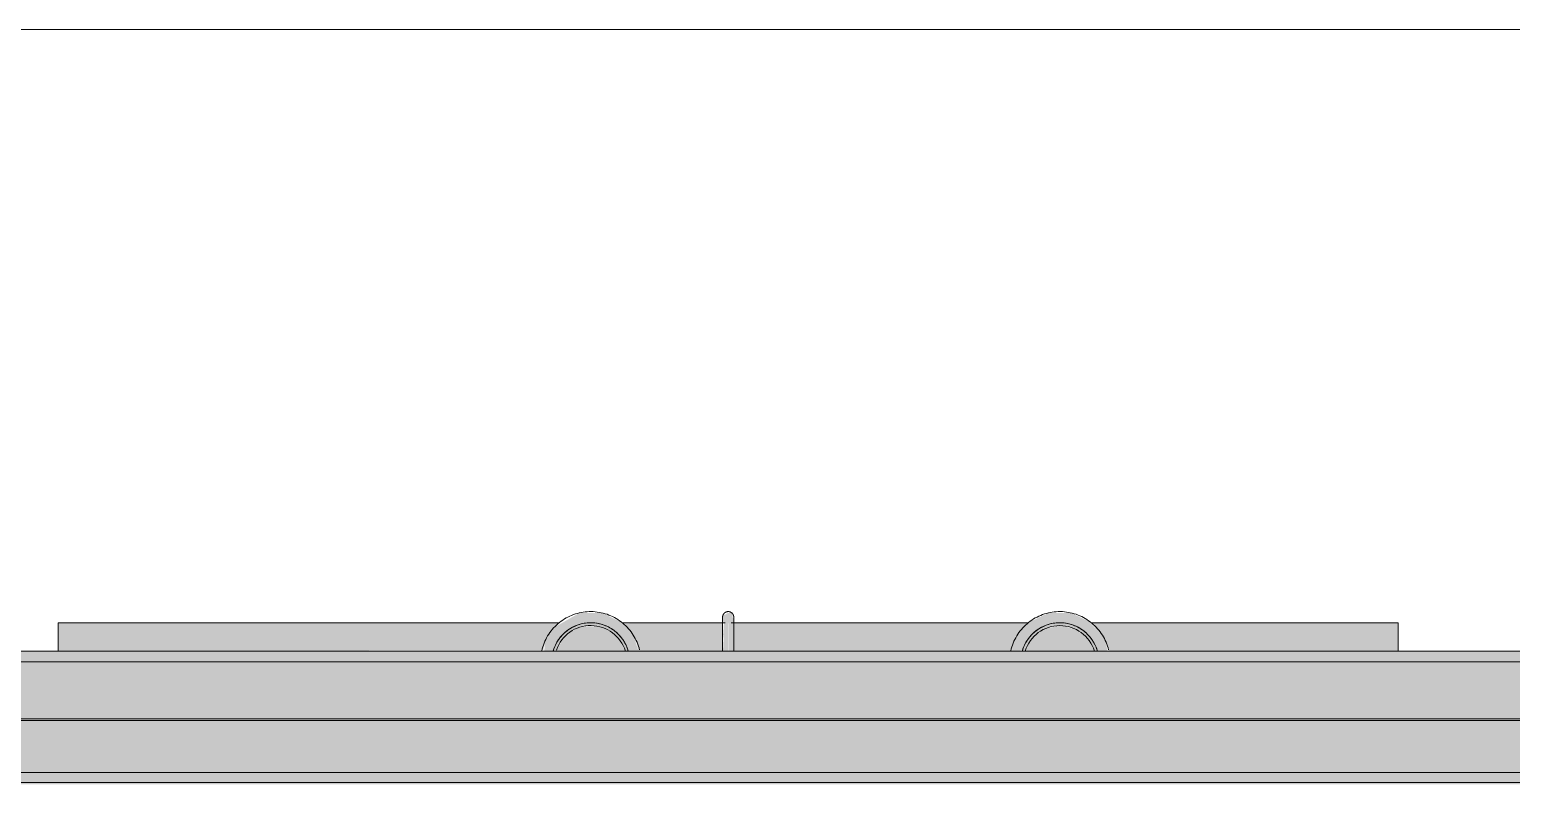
# Model space of a CAD drawing. Header units: inches. Extents: x 20426 to 92531, y -195 to 750.
# Drawn here: x 26827.8 to 26894.2, y 286.8 to 320.5 of the extents above; entities that cross this region are included whole.
import ezdxf

# ---------------------------------------------------------------- set-up
doc = ezdxf.new("R2010")
doc.units = ezdxf.units.IN
doc.header["$MEASUREMENT"] = 0
doc.layers.add('Q-SPCQ', color=91, linetype='Continuous', lineweight=9)
doc.layers.add('S-BEAM', color=12, linetype='Continuous', lineweight=9)

# ---------------------------------------------------------------- blocks, each defined once
blk = doc.blocks.new('Girt_Z - 8_D-915553-Elevation - South')
at = {"layer": 'S-BEAM'}
h = blk.add_hatch(color=256, dxfattribs=at)
h.paths.add_polyline_path([(26225.608, 292.25), (26260.89, 292.25), (26260.89, 292.732), (22796.272, 292.732), (22796.272, 292.25), (26087.376, 292.25)], flags=0)
h.paths.add_polyline_path([(22792.65, 292.25), (22792.65, 292.732), (22792.15, 292.732), (22792.15, 292.25)], flags=0)
h = blk.add_hatch(color=256, dxfattribs=at)
h.paths.add_polyline_path([(26260.89, 289.883), (26260.89, 292.25), (22796.272, 292.25), (22796.272, 289.883), (26225.608, 289.883)], flags=0)
h.paths.add_polyline_path([(22792.65, 289.883), (22792.65, 292.25), (22792.15, 292.25), (22792.15, 289.883)], flags=0)
h = blk.add_hatch(color=256, dxfattribs=at)
h.paths.add_polyline_path([(26225.608, 289.695), (26260.89, 289.72), (26260.89, 289.883), (22796.272, 289.883), (22796.272, 289.695), (26087.376, 289.695)], flags=0)
h.paths.add_polyline_path([(22792.15, 289.695), (22792.65, 289.72), (22792.65, 289.883), (22792.15, 289.883), (22792.15, 289.72)], flags=0)
h = blk.add_hatch(color=256, dxfattribs=at)
h.paths.add_polyline_path([(24739.614, 289.62), (26260.89, 289.658), (26260.89, 289.695), (22796.272, 289.658), (22796.272, 289.62), (24730.975, 289.62)], flags=0)
h.paths.add_polyline_path([(22792.65, 289.62), (22792.65, 289.695), (22792.15, 289.658), (22792.15, 289.62)], flags=0)
h = blk.add_hatch(color=256, dxfattribs=at)
h.paths.add_polyline_path([(26225.608, 287.301), (26260.89, 287.301), (26260.89, 289.62), (22796.272, 289.62), (22796.272, 287.301), (26087.376, 287.301)], flags=0)
h.paths.add_polyline_path([(22792.65, 287.301), (22792.65, 289.62), (22792.15, 289.62), (22792.15, 287.301)], flags=0)
h = blk.add_hatch(color=256, dxfattribs=at)
h.paths.add_polyline_path([(26260.89, 286.852), (26260.89, 287.301), (22796.272, 287.301), (22796.272, 286.852), (26225.608, 286.852)], flags=0)
h.paths.add_polyline_path([(22792.15, 286.852), (22792.65, 286.852), (22792.65, 287.301), (22792.15, 287.301)], flags=0)
h = blk.add_hatch(color=256, dxfattribs=at)
h.paths.add_polyline_path([(26260.89, 286.768), (26260.89, 286.852), (22796.272, 286.852), (22796.272, 286.768), (26225.608, 286.768)], flags=0)
h.paths.add_polyline_path([(22792.65, 286.768), (22792.65, 286.852), (22792.15, 286.852), (22792.15, 286.768)], flags=0)
for p, q in [((22796.272, 292.732), (26260.89, 292.732)), ((22796.272, 292.25), (26260.89, 292.25)), ((22796.272, 289.695), (26260.89, 289.695)), ((22796.272, 289.62), (26260.89, 289.62)), ((22796.272, 287.301), (26260.89, 287.301)), ((22796.272, 286.852), (26260.89, 286.852))]:
    blk.add_line(p, q, dxfattribs=at)
blk = doc.blocks.new('Basketball_Backstop-Performance_Sports_Systems-3103-Ceiling_Hung - 27_-0_ to 27_-11 7_8_-706978-Elevation - South')
at = {"layer": 'Q-SPCQ'}
for points in [[(24911.751, 292.732), (24911.751, 292.733), (24911.565, 293.318), (24911.015, 294.009), (24910.112, 294.444), (24909.354, 294.444), (24909.111, 294.444), (24908.085, 293.853), (24907.584, 293.226), (24907.531, 292.732), (24907.935, 292.735), (24908.204, 293.266), (24908.463, 293.555), (24908.889, 293.829), (24909.354, 293.966), (24909.612, 294), (24910.237, 293.869), (24910.663, 293.63), (24910.941, 293.367), (24911.19, 292.974), (24911.302, 292.732), (24911.737, 292.732)], [(24908.049, 292.732), (24908.085, 292.773), (24908.204, 293.062), (24908.463, 293.399), (24908.799, 293.657), (24909.191, 293.82), (24909.612, 293.875), (24910.032, 293.82), (24910.424, 293.657), (24910.761, 293.399), (24911.019, 293.062), (24911.174, 292.732), (24911.29, 292.732), (24911.127, 293.125), (24910.849, 293.487), (24910.487, 293.766), (24910.065, 293.94), (24909.612, 294), (24909.159, 293.94), (24908.737, 293.766), (24908.374, 293.487), (24908.085, 293.097), (24907.933, 292.732)], [(24932.751, 292.732), (24932.751, 292.733), (24932.639, 293.226), (24931.945, 294.043), (24931.112, 294.444), (24930.111, 294.444), (24929.209, 294.009), (24928.584, 293.226), (24928.487, 292.732), (24928.947, 292.766), (24929.204, 293.266), (24929.464, 293.556), (24929.799, 293.791), (24930.36, 293.967), (24930.813, 293.973), (24931.261, 293.859), (24931.642, 293.646), (24931.917, 293.399), (24932.181, 292.994), (24932.302, 292.732), (24932.737, 292.732)], [(24932.174, 292.732), (24932.29, 292.732), (24932.127, 293.125), (24931.849, 293.487), (24931.487, 293.766), (24931.065, 293.94), (24930.612, 294), (24930.159, 293.94), (24929.683, 293.725), (24929.374, 293.487), (24929.096, 293.125), (24928.933, 292.732), (24929.068, 292.732), (24929.204, 293.062), (24929.463, 293.399), (24929.799, 293.657), (24930.191, 293.82), (24930.612, 293.875), (24931.032, 293.82), (24931.424, 293.657), (24931.761, 293.399), (24932.019, 293.062), (24932.156, 292.732)]]:
    blk.add_hatch(color=256, dxfattribs=at).paths.add_polyline_path(points, flags=0)
at = {"layer": 'Q-SPCQ', "flags": 128}
for points in [[(24911.797, 292.785), (24911.774, 292.872), (24911.747, 292.958), (24911.717, 293.043), (24911.684, 293.126), (24911.647, 293.208), (24911.607, 293.289), (24911.564, 293.368), (24911.518, 293.445), (24911.469, 293.52), (24911.416, 293.594), (24911.361, 293.665), (24911.303, 293.734), (24911.243, 293.8), (24911.179, 293.864), (24911.113, 293.925), (24911.045, 293.984), (24910.975, 294.04), (24910.902, 294.093), (24910.827, 294.143), (24910.751, 294.19), (24910.672, 294.234), (24910.592, 294.275), (24910.51, 294.313), (24910.427, 294.347), (24910.342, 294.378), (24910.257, 294.406), (24910.17, 294.43), (24910.082, 294.45), (24909.994, 294.467), (24909.905, 294.481), (24909.816, 294.491), (24909.726, 294.497), (24909.636, 294.5), (24909.546, 294.499), (24909.456, 294.495), (24909.366, 294.487), (24909.277, 294.475), (24909.188, 294.46), (24909.1, 294.441), (24909.013, 294.419), (24908.927, 294.393), (24908.842, 294.364), (24908.758, 294.332), (24908.675, 294.296), (24908.594, 294.257), (24908.515, 294.215), (24908.437, 294.169), (24908.361, 294.121), (24908.288, 294.069), (24908.216, 294.015), (24908.146, 293.957), (24908.079, 293.898), (24908.015, 293.835), (24907.953, 293.77), (24907.893, 293.702), (24907.836, 293.632), (24907.783, 293.56), (24907.732, 293.486), (24907.684, 293.41), (24907.639, 293.332), (24907.597, 293.252), (24907.559, 293.171), (24907.523, 293.088), (24907.492, 293.004), (24907.463, 292.918), (24907.438, 292.832), (24907.417, 292.745)], [(24908.444, 293.553), (24908.497, 293.599), (24908.551, 293.642), (24908.608, 293.684), (24908.666, 293.723), (24908.726, 293.759), (24908.787, 293.793), (24908.849, 293.825), (24908.913, 293.854), (24908.978, 293.881), (24909.043, 293.905), (24909.11, 293.927), (24909.177, 293.945), (24909.245, 293.961), (24909.314, 293.975), (24909.383, 293.985), (24909.453, 293.993), (24909.523, 293.998), (24909.593, 294), (24909.663, 293.999), (24909.733, 293.996), (24909.802, 293.99), (24909.872, 293.981), (24909.941, 293.969), (24910.009, 293.954), (24910.077, 293.937), (24910.144, 293.917), (24910.21, 293.894), (24910.276, 293.869), (24910.34, 293.841), (24910.403, 293.811), (24910.465, 293.778), (24910.525, 293.743), (24910.584, 293.705), (24910.642, 293.665), (24910.697, 293.623), (24910.751, 293.578), (24910.804, 293.531)], [(24932.797, 292.785), (24932.774, 292.872), (24932.747, 292.958), (24932.717, 293.043), (24932.684, 293.126), (24932.647, 293.208), (24932.607, 293.289), (24932.564, 293.368), (24932.518, 293.445), (24932.469, 293.52), (24932.416, 293.594), (24932.361, 293.665), (24932.303, 293.734), (24932.243, 293.8), (24932.179, 293.864), (24932.113, 293.925), (24932.045, 293.984), (24931.975, 294.04), (24931.902, 294.093), (24931.827, 294.143), (24931.751, 294.19), (24931.672, 294.234), (24931.592, 294.275), (24931.51, 294.313), (24931.427, 294.347), (24931.342, 294.378), (24931.257, 294.406), (24931.17, 294.43), (24931.082, 294.45), (24930.994, 294.467), (24930.905, 294.481), (24930.816, 294.491), (24930.726, 294.497), (24930.636, 294.5), (24930.546, 294.499), (24930.456, 294.495), (24930.366, 294.487), (24930.277, 294.475), (24930.188, 294.46), (24930.1, 294.441), (24930.013, 294.419), (24929.927, 294.393), (24929.842, 294.364), (24929.758, 294.332), (24929.675, 294.296), (24929.594, 294.257), (24929.515, 294.215), (24929.437, 294.169), (24929.361, 294.121), (24929.288, 294.069), (24929.216, 294.015), (24929.146, 293.957), (24929.079, 293.898), (24929.015, 293.835), (24928.953, 293.77), (24928.893, 293.702), (24928.836, 293.632), (24928.783, 293.56), (24928.732, 293.486), (24928.684, 293.41), (24928.639, 293.332), (24928.597, 293.252), (24928.559, 293.171), (24928.523, 293.088), (24928.492, 293.004), (24928.463, 292.918), (24928.438, 292.832), (24928.417, 292.745)], [(24929.726, 293.759), (24929.787, 293.793), (24929.849, 293.825), (24929.913, 293.854), (24929.978, 293.881), (24930.043, 293.905), (24930.11, 293.927), (24930.177, 293.945), (24930.245, 293.961), (24930.314, 293.975), (24930.383, 293.985), (24930.453, 293.993), (24930.523, 293.998), (24930.593, 294), (24930.663, 293.999), (24930.733, 293.996), (24930.802, 293.99), (24930.872, 293.981), (24930.941, 293.969), (24931.009, 293.954), (24931.077, 293.937), (24931.144, 293.917), (24931.21, 293.894), (24931.276, 293.869), (24931.34, 293.841), (24931.403, 293.811), (24931.465, 293.778), (24931.525, 293.743), (24931.584, 293.705), (24931.642, 293.665), (24931.697, 293.623), (24931.751, 293.578), (24931.804, 293.531)], [(24908.093, 293.12), (24908.129, 293.18), (24908.167, 293.238), (24908.208, 293.295), (24908.251, 293.35), (24908.296, 293.404), (24908.343, 293.456)], [(24910.902, 293.432), (24910.948, 293.38), (24910.992, 293.325), (24911.034, 293.269), (24911.074, 293.211), (24911.111, 293.152), (24911.146, 293.091), (24911.179, 293.029), (24911.208, 292.966), (24911.236, 292.902), (24911.261, 292.836), (24911.283, 292.77)], [(24928.93, 292.734), (24928.95, 292.8), (24928.974, 292.866), (24929, 292.931), (24929.028, 292.995), (24929.059, 293.058), (24929.093, 293.12), (24929.129, 293.18), (24929.167, 293.238), (24929.208, 293.295), (24929.251, 293.35), (24929.296, 293.404), (24929.343, 293.456)], [(24929.444, 293.553), (24929.497, 293.599), (24929.551, 293.642), (24929.608, 293.684), (24929.666, 293.723), (24929.683, 293.733)], [(24931.902, 293.432), (24931.948, 293.38), (24931.992, 293.325), (24932.034, 293.269), (24932.074, 293.211), (24932.111, 293.152), (24932.146, 293.091), (24932.179, 293.029), (24932.208, 292.966), (24932.236, 292.902), (24932.261, 292.836), (24932.283, 292.77)], [(24907.93, 292.734), (24907.95, 292.8), (24907.974, 292.866), (24908, 292.931), (24908.028, 292.995), (24908.059, 293.058)]]:
    blk.add_lwpolyline(points, dxfattribs=at)
at = {"layer": 'Q-SPCQ'}
for centre, radius, start, end in [((24909.612, 292.25), 1.75, 16.03624, 163.96376), ((24909.612, 292.25), 1.625, 17.35418, 161.06789), ((24930.612, 292.25), 1.75, 16.03624, 163.96376), ((24930.612, 292.25), 1.625, 17.35418, 162.64582)]:
    blk.add_arc(centre, radius, start, end, dxfattribs=at)
blk = doc.blocks.new('Basketball_Backstop-Performance_Sports_Systems-3103-Ceiling_Hung - 27_-0_ to 27_-11 7_8_-V44-Elevation - South')
at = {"layer": 'Q-SPCQ'}
h = blk.add_hatch(color=256, dxfattribs=at)
h.paths.add_polyline_path([(24885.765, 292.732), (24907.481, 292.774), (24907.609, 293.257), (24908.202, 294), (24885.765, 294), (24885.765, 293.125)], flags=0)
h.paths.add_polyline_path([(24916.007, 292.732), (24928.472, 292.733), (24928.655, 293.315), (24929.202, 294), (24915.951, 293.97), (24916.015, 293.367), (24915.994, 292.732)], flags=0)
h.paths.add_polyline_path([(24938.323, 292.732), (24945.765, 292.732), (24945.765, 294), (24932.033, 293.986), (24932.662, 293.125), (24932.806, 292.732)], flags=0)
h.paths.add_polyline_path([(24908.068, 292.732), (24911.156, 292.732), (24910.971, 293.125), (24910.646, 293.487), (24910.237, 293.735), (24909.863, 293.842), (24909.41, 293.848), (24909.021, 293.749), (24908.716, 293.594), (24908.357, 293.261), (24908.121, 292.86), (24908.085, 292.773)], flags=0)
h.paths.add_polyline_path([(24911.788, 292.732), (24915.536, 292.733), (24915.515, 294), (24911.045, 293.965), (24911.666, 293.109), (24911.752, 292.732)], flags=0)
h.paths.add_polyline_path([(24929.204, 292.732), (24932.155, 292.735), (24931.971, 293.125), (24931.642, 293.49), (24931.324, 293.699), (24930.813, 293.848), (24930.612, 293.875), (24929.986, 293.735), (24929.683, 293.568), (24929.359, 293.264), (24929.168, 292.974), (24929.096, 292.732)], flags=0)
for points in [[(24915.536, 292.732), (24915.765, 292.733), (24915.765, 294.444), (24915.541, 294.316), (24915.515, 294.133), (24915.579, 293.981), (24915.539, 293.478), (24915.565, 293.286), (24915.539, 292.845)], [(24915.99, 292.732), (24915.994, 292.732), (24916.013, 294.226), (24915.982, 294.203), (24915.923, 294.429), (24915.765, 294.444), (24915.766, 292.732), (24915.982, 292.732)]]:
    blk.add_hatch(color=256, dxfattribs=at).paths.add_polyline_path(points, flags=0)
for p, q in [((24908.204, 294), (24885.765, 294)), ((24885.765, 292.733), (24885.765, 294)), ((24915.638, 294), (24911.021, 294)), ((24915.515, 294.014), (24915.515, 294.05)), ((24929.202, 294), (24915.896, 294)), ((24945.765, 294), (24932.013, 294)), ((24945.765, 294), (24945.765, 292.733))]:
    blk.add_line(p, q, dxfattribs=at)
at = {"layer": 'Q-SPCQ', "flags": 128}
for points in [[(24915.515, 294.25), (24915.515, 294.26), (24915.516, 294.27), (24915.517, 294.28), (24915.518, 294.29), (24915.52, 294.3), (24915.522, 294.309), (24915.525, 294.319), (24915.528, 294.329), (24915.531, 294.338), (24915.535, 294.347), (24915.539, 294.356), (24915.543, 294.365), (24915.548, 294.374), (24915.553, 294.383), (24915.559, 294.391), (24915.565, 294.399), (24915.571, 294.407), (24915.577, 294.415), (24915.584, 294.422), (24915.591, 294.429), (24915.598, 294.436), (24915.606, 294.443), (24915.614, 294.449), (24915.622, 294.455), (24915.63, 294.46), (24915.639, 294.466), (24915.647, 294.47), (24915.656, 294.475), (24915.665, 294.479), (24915.675, 294.483), (24915.684, 294.486), (24915.694, 294.49), (24915.703, 294.492), (24915.713, 294.494), (24915.723, 294.496), (24915.733, 294.498), (24915.743, 294.499), (24915.753, 294.5), (24915.763, 294.5), (24915.765, 294.5)], [(24915.515, 293.975), (24915.515, 294.014), (24915.515, 294.05), (24915.515, 294.084), (24915.515, 294.114), (24915.515, 294.142), (24915.515, 294.166), (24915.515, 294.187), (24915.515, 294.206), (24915.515, 294.221), (24915.515, 294.233), (24915.515, 294.242), (24915.515, 294.247), (24915.515, 294.25)], [(24915.515, 294.25), (24915.515, 294.248), (24915.515, 294.244), (24915.515, 294.236), (24915.515, 294.224), (24915.515, 294.21), (24915.515, 294.193), (24915.515, 294.172), (24915.515, 294.148), (24915.515, 294.122), (24915.515, 294.092), (24915.515, 294.06), (24915.515, 294.024), (24915.515, 293.986), (24915.515, 293.945), (24915.515, 293.901), (24915.515, 293.854), (24915.515, 293.805), (24915.515, 293.754), (24915.515, 293.7), (24915.515, 293.643), (24915.515, 293.585), (24915.515, 293.524), (24915.515, 293.462), (24915.515, 293.397), (24915.515, 293.331), (24915.515, 293.262), (24915.515, 293.193), (24915.515, 293.121), (24915.515, 293.049), (24915.515, 292.975), (24915.515, 292.9), (24915.515, 292.823), (24915.515, 292.746)], [(24915.515, 294.06), (24915.515, 294.024), (24915.515, 293.986)], [(24915.559, 294.391), (24915.565, 294.399), (24915.571, 294.407), (24915.577, 294.415), (24915.584, 294.422), (24915.591, 294.429), (24915.598, 294.436), (24915.606, 294.443), (24915.614, 294.449), (24915.622, 294.455), (24915.63, 294.46), (24915.639, 294.466), (24915.647, 294.47), (24915.656, 294.475), (24915.665, 294.479), (24915.675, 294.483), (24915.684, 294.486), (24915.694, 294.49), (24915.703, 294.492), (24915.713, 294.494), (24915.723, 294.496), (24915.733, 294.498), (24915.743, 294.499), (24915.753, 294.5), (24915.763, 294.5), (24915.765, 294.5)], [(24915.765, 294.5), (24915.775, 294.5), (24915.785, 294.499), (24915.795, 294.498), (24915.805, 294.497), (24915.815, 294.495), (24915.825, 294.493), (24915.834, 294.49), (24915.844, 294.487), (24915.853, 294.484), (24915.863, 294.48), (24915.872, 294.476), (24915.881, 294.472), (24915.889, 294.467), (24915.898, 294.462), (24915.906, 294.456), (24915.915, 294.451), (24915.922, 294.444)], [(24915.765, 294.5), (24915.775, 294.5), (24915.785, 294.499), (24915.795, 294.498), (24915.805, 294.497), (24915.815, 294.495), (24915.825, 294.493), (24915.834, 294.49), (24915.844, 294.487), (24915.853, 294.484), (24915.863, 294.48), (24915.872, 294.476), (24915.881, 294.472), (24915.889, 294.467), (24915.898, 294.462), (24915.906, 294.456), (24915.915, 294.451), (24915.922, 294.444), (24915.93, 294.438), (24915.937, 294.431), (24915.945, 294.424), (24915.951, 294.417), (24915.958, 294.409), (24915.964, 294.401), (24915.97, 294.393), (24915.976, 294.385), (24915.981, 294.377), (24915.986, 294.368), (24915.99, 294.359), (24915.994, 294.35), (24915.998, 294.341), (24916.002, 294.331), (24916.005, 294.322), (24916.007, 294.312), (24916.01, 294.302), (24916.012, 294.292), (24916.013, 294.283), (24916.014, 294.273), (24916.015, 294.263), (24916.015, 294.253), (24916.015, 294.25)], [(24915.93, 294.438), (24915.937, 294.431), (24915.945, 294.424), (24915.951, 294.417), (24915.958, 294.409), (24915.964, 294.401), (24915.97, 294.393), (24915.976, 294.385), (24915.981, 294.377), (24915.986, 294.368), (24915.99, 294.359), (24915.994, 294.35), (24915.998, 294.341), (24916.002, 294.331), (24916.005, 294.322), (24916.007, 294.312), (24916.01, 294.302), (24916.012, 294.292), (24916.013, 294.283), (24916.014, 294.273), (24916.015, 294.263), (24916.015, 294.253), (24916.015, 294.25)], [(24916.015, 294.233), (24916.015, 294.242), (24916.015, 294.247), (24916.015, 294.25)], [(24916.015, 294.25), (24916.015, 294.248), (24916.015, 294.244), (24916.015, 294.236)], [(24916.015, 292.732), (24916.015, 292.803), (24916.015, 292.879), (24916.015, 292.955), (24916.015, 293.029), (24916.015, 293.102), (24916.015, 293.174), (24916.015, 293.244), (24916.015, 293.312), (24916.015, 293.379), (24916.015, 293.444), (24916.015, 293.508), (24916.015, 293.569), (24916.015, 293.628), (24916.015, 293.685), (24916.015, 293.739), (24916.015, 293.791), (24916.015, 293.841), (24916.015, 293.888), (24916.015, 293.933), (24916.015, 293.975), (24916.015, 294.014), (24916.015, 294.05), (24916.015, 294.084), (24916.015, 294.114), (24916.015, 294.142), (24916.015, 294.166), (24916.015, 294.187), (24916.015, 294.206), (24916.015, 294.221), (24916.015, 294.233), (24916.015, 294.242), (24916.015, 294.247), (24916.015, 294.25)], [(24916.015, 294.25), (24916.015, 294.248), (24916.015, 294.244), (24916.015, 294.236), (24916.015, 294.224), (24916.015, 294.21), (24916.015, 294.193), (24916.015, 294.172), (24916.015, 294.148), (24916.015, 294.122), (24916.015, 294.092), (24916.015, 294.06), (24916.015, 294.024), (24916.015, 293.986)], [(24916.015, 294.014), (24916.015, 294.05), (24916.015, 294.084), (24916.015, 294.114), (24916.015, 294.142)], [(24916.015, 294.122), (24916.015, 294.092), (24916.015, 294.06), (24916.015, 294.024), (24916.015, 293.986)]]:
    blk.add_lwpolyline(points, dxfattribs=at)
blk = doc.blocks.new('W-Wide Flange - W8X21-946647-Elevation - South')
at = {"layer": 'S-BEAM'}
blk.add_line((22796.39, 320.546), (26270.39, 320.546), dxfattribs=at)

msp = doc.modelspace()

# ---------------------------------------------------------------- block references
at = {"layer": 'Q-SPCQ'}
for name in ['Basketball_Backstop-Performance_Sports_Systems-3103-Ceiling_Hung - 27_-0_ to 27_-11 7_8_-V44-Elevation - South', 'Basketball_Backstop-Performance_Sports_Systems-3103-Ceiling_Hung - 27_-0_ to 27_-11 7_8_-706978-Elevation - South']:
    msp.add_blockref(name, (1943.324, 0), dxfattribs=at)
at = {"layer": 'S-BEAM'}
for name in ['W-Wide Flange - W8X21-946647-Elevation - South', 'Girt_Z - 8_D-915553-Elevation - South']:
    msp.add_blockref(name, (1943.324, 0), dxfattribs=at)

doc.saveas('drawing.dxf')
